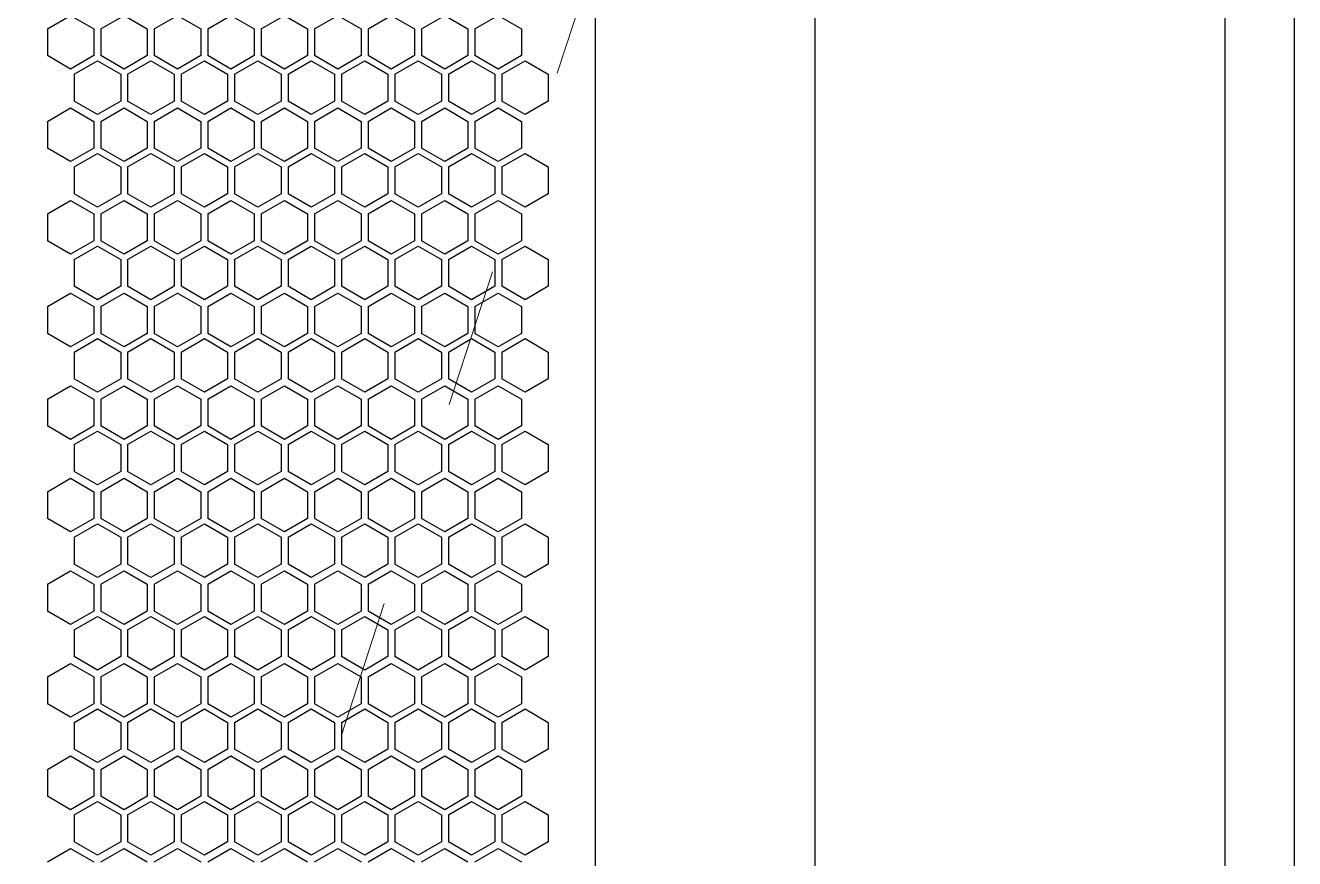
# Model space of a CAD drawing. Extents: x 61367 to 140945, y -1257 to 25588.
# Drawn here: x 73847.2 to 74065.7, y 20061.9 to 20205.3 of the extents above; entities that cross this region are included whole.
import ezdxf

# ---------------------------------------------------------------- set-up
doc = ezdxf.new("R2010")
doc.units = 0
doc.header["$MEASUREMENT"] = 0
doc.linetypes.add('ACAD_ISO03W100', pattern=[30, 12, -18])
doc.layers.get('0').update_dxf_attribs({"linetype": 'CONTINUOUS'})
for name, color, linetype in [('4212-68099_1_0', 7, 'CONTINUOUS'), ('4212-73754_1_0', 7, 'CONTINUOUS'), ('4215-0412-2_0', 7, 'CONTINUOUS')]:
    doc.layers.add(name, color=color, linetype=linetype)
doc.layers.add('THICK', color=7, linetype='CONTINUOUS', lineweight=0)

# ---------------------------------------------------------------- blocks, each defined once
blk = doc.blocks.new('ETRYRTERRTERWDDASW')
at = {"layer": 'THICK', "color": 1, "linetype": 'ACAD_ISO03W100', "ltscale": 2}
blk.add_line((214233.57, 51356.57), (213440.09, 48924.57), dxfattribs=at)
blk = doc.blocks.new('ERGRTHTHRT')
at = {"layer": '4212-68099_1_0', "color": 7, "linetype": 'Continuous'}
blk.add_line((-37120.56, -67513.16), (-37120.56, -69588.16), dxfattribs=at)
at = {"layer": '4212-73754_1_0', "color": 7, "linetype": 'Continuous'}
blk.add_line((-37108.56, -68535.66), (-37108.56, -67514.86), dxfattribs=at)
at = {"layer": '4215-0412-2_0', "color": 7, "linetype": 'Continuous'}
for p, q in [((-37228.95, -67590.88), (-37228.95, -68019.48)), ((-37191.15, -67593.88), (-37191.15, -68016.48)), ((-37323.24, -67738.53), (-37319.24, -67736.22)), ((-37319.24, -67736.22), (-37315.24, -67738.53)), ((-37314.04, -67738.53), (-37310.04, -67736.22)), ((-37310.04, -67736.22), (-37306.04, -67738.53)), ((-37304.84, -67738.53), (-37300.84, -67736.22)), ((-37300.84, -67736.22), (-37296.84, -67738.53)), ((-37295.64, -67738.53), (-37291.64, -67736.22)), ((-37291.64, -67736.22), (-37287.64, -67738.53)), ((-37286.44, -67738.53), (-37282.44, -67736.22)), ((-37282.44, -67736.22), (-37278.44, -67738.53)), ((-37277.24, -67738.53), (-37273.24, -67736.22)), ((-37273.24, -67736.22), (-37269.24, -67738.53)), ((-37268.04, -67738.53), (-37264.04, -67736.22)), ((-37264.04, -67736.22), (-37260.04, -67738.53)), ((-37258.84, -67738.53), (-37254.84, -67736.22)), ((-37254.84, -67736.22), (-37250.84, -67738.53)), ((-37249.64, -67738.53), (-37245.64, -67736.22)), ((-37245.64, -67736.22), (-37241.64, -67738.53)), ((-37323.24, -67738.53), (-37323.24, -67743.15)), ((-37315.24, -67738.53), (-37315.24, -67743.15)), ((-37314.04, -67738.53), (-37314.04, -67743.15)), ((-37306.04, -67738.53), (-37306.04, -67743.15)), ((-37304.84, -67738.53), (-37304.84, -67743.15)), ((-37296.84, -67738.53), (-37296.84, -67743.15)), ((-37295.64, -67738.53), (-37295.64, -67743.15)), ((-37287.64, -67738.53), (-37287.64, -67743.15)), ((-37286.44, -67738.53), (-37286.44, -67743.15)), ((-37278.44, -67738.53), (-37278.44, -67743.15)), ((-37277.24, -67738.53), (-37277.24, -67743.15)), ((-37269.24, -67738.53), (-37269.24, -67743.15)), ((-37268.04, -67738.53), (-37268.04, -67743.15)), ((-37260.04, -67738.53), (-37260.04, -67743.15)), ((-37258.84, -67738.53), (-37258.84, -67743.15)), ((-37250.84, -67738.53), (-37250.84, -67743.15)), ((-37249.64, -67738.53), (-37249.64, -67743.15)), ((-37241.64, -67738.53), (-37241.64, -67743.15)), ((-37319.24, -67745.46), (-37323.24, -67743.15)), ((-37315.24, -67743.15), (-37319.24, -67745.46)), ((-37310.04, -67745.46), (-37314.04, -67743.15)), ((-37306.04, -67743.15), (-37310.04, -67745.46)), ((-37300.84, -67745.46), (-37304.84, -67743.15)), ((-37296.84, -67743.15), (-37300.84, -67745.46)), ((-37291.64, -67745.46), (-37295.64, -67743.15)), ((-37287.64, -67743.15), (-37291.64, -67745.46)), ((-37282.44, -67745.46), (-37286.44, -67743.15)), ((-37278.44, -67743.15), (-37282.44, -67745.46)), ((-37273.24, -67745.46), (-37277.24, -67743.15)), ((-37269.24, -67743.15), (-37273.24, -67745.46)), ((-37264.04, -67745.46), (-37268.04, -67743.15)), ((-37260.04, -67743.15), (-37264.04, -67745.46)), ((-37254.84, -67745.46), (-37258.84, -67743.15)), ((-37250.84, -67743.15), (-37254.84, -67745.46)), ((-37245.64, -67745.46), (-37249.64, -67743.15)), ((-37241.64, -67743.15), (-37245.64, -67745.46)), ((-37318.62, -67746.36), (-37314.62, -67744.05)), ((-37314.62, -67744.05), (-37310.62, -67746.36)), ((-37309.42, -67746.36), (-37305.42, -67744.05)), ((-37305.42, -67744.05), (-37301.42, -67746.36)), ((-37300.22, -67746.36), (-37296.22, -67744.05)), ((-37296.22, -67744.05), (-37292.22, -67746.36)), ((-37291.02, -67746.36), (-37287.02, -67744.05)), ((-37287.02, -67744.05), (-37283.02, -67746.36)), ((-37281.82, -67746.36), (-37277.82, -67744.05)), ((-37277.82, -67744.05), (-37273.82, -67746.36)), ((-37272.62, -67746.36), (-37268.62, -67744.05)), ((-37268.62, -67744.05), (-37264.62, -67746.36)), ((-37263.42, -67746.36), (-37259.42, -67744.05)), ((-37259.42, -67744.05), (-37255.42, -67746.36)), ((-37254.22, -67746.36), (-37250.22, -67744.05)), ((-37250.22, -67744.05), (-37246.22, -67746.36)), ((-37245.02, -67746.36), (-37241.02, -67744.05)), ((-37241.02, -67744.05), (-37237.02, -67746.36)), ((-37318.62, -67746.36), (-37318.62, -67750.98)), ((-37310.62, -67746.36), (-37310.62, -67750.98)), ((-37309.42, -67746.36), (-37309.42, -67750.98)), ((-37301.42, -67746.36), (-37301.42, -67750.98)), ((-37300.22, -67746.36), (-37300.22, -67750.98)), ((-37292.22, -67746.36), (-37292.22, -67750.98)), ((-37291.02, -67746.36), (-37291.02, -67750.98)), ((-37283.02, -67746.36), (-37283.02, -67750.98)), ((-37281.82, -67746.36), (-37281.82, -67750.98)), ((-37273.82, -67746.36), (-37273.82, -67750.98)), ((-37272.62, -67746.36), (-37272.62, -67750.98)), ((-37264.62, -67746.36), (-37264.62, -67750.98)), ((-37263.42, -67746.36), (-37263.42, -67750.98)), ((-37255.42, -67746.36), (-37255.42, -67750.98)), ((-37254.22, -67746.36), (-37254.22, -67750.98)), ((-37246.22, -67746.36), (-37246.22, -67750.98)), ((-37245.02, -67746.36), (-37245.02, -67750.98)), ((-37237.02, -67746.36), (-37237.02, -67750.98)), ((-37323.24, -67754.46), (-37319.24, -67752.15)), ((-37319.24, -67752.15), (-37315.24, -67754.46)), ((-37314.62, -67753.29), (-37318.62, -67750.98)), ((-37310.62, -67750.98), (-37314.62, -67753.29)), ((-37314.04, -67754.46), (-37310.04, -67752.15)), ((-37310.04, -67752.15), (-37306.04, -67754.46)), ((-37305.42, -67753.29), (-37309.42, -67750.98)), ((-37301.42, -67750.98), (-37305.42, -67753.29)), ((-37304.84, -67754.46), (-37300.84, -67752.15)), ((-37300.84, -67752.15), (-37296.84, -67754.46)), ((-37296.22, -67753.29), (-37300.22, -67750.98)), ((-37292.22, -67750.98), (-37296.22, -67753.29)), ((-37295.64, -67754.46), (-37291.64, -67752.15)), ((-37291.64, -67752.15), (-37287.64, -67754.46)), ((-37287.02, -67753.29), (-37291.02, -67750.98)), ((-37283.02, -67750.98), (-37287.02, -67753.29)), ((-37286.44, -67754.46), (-37282.44, -67752.15)), ((-37282.44, -67752.15), (-37278.44, -67754.46)), ((-37277.82, -67753.29), (-37281.82, -67750.98)), ((-37273.82, -67750.98), (-37277.82, -67753.29)), ((-37277.24, -67754.46), (-37273.24, -67752.15)), ((-37273.24, -67752.15), (-37269.24, -67754.46)), ((-37268.62, -67753.29), (-37272.62, -67750.98)), ((-37264.62, -67750.98), (-37268.62, -67753.29)), ((-37268.04, -67754.46), (-37264.04, -67752.15)), ((-37264.04, -67752.15), (-37260.04, -67754.46)), ((-37259.42, -67753.29), (-37263.42, -67750.98)), ((-37255.42, -67750.98), (-37259.42, -67753.29)), ((-37258.84, -67754.46), (-37254.84, -67752.15)), ((-37254.84, -67752.15), (-37250.84, -67754.46)), ((-37250.22, -67753.29), (-37254.22, -67750.98)), ((-37246.22, -67750.98), (-37250.22, -67753.29)), ((-37249.64, -67754.46), (-37245.64, -67752.15)), ((-37245.64, -67752.15), (-37241.64, -67754.46)), ((-37241.02, -67753.29), (-37245.02, -67750.98)), ((-37237.02, -67750.98), (-37241.02, -67753.29)), ((-37323.24, -67754.46), (-37323.24, -67759.08)), ((-37315.24, -67754.46), (-37315.24, -67759.08)), ((-37314.04, -67754.46), (-37314.04, -67759.08)), ((-37306.04, -67754.46), (-37306.04, -67759.08)), ((-37304.84, -67754.46), (-37304.84, -67759.08)), ((-37296.84, -67754.46), (-37296.84, -67759.08)), ((-37295.64, -67754.46), (-37295.64, -67759.08)), ((-37287.64, -67754.46), (-37287.64, -67759.08)), ((-37286.44, -67754.46), (-37286.44, -67759.08)), ((-37278.44, -67754.46), (-37278.44, -67759.08)), ((-37277.24, -67754.46), (-37277.24, -67759.08)), ((-37269.24, -67754.46), (-37269.24, -67759.08)), ((-37268.04, -67754.46), (-37268.04, -67759.08)), ((-37260.04, -67754.46), (-37260.04, -67759.08)), ((-37258.84, -67754.46), (-37258.84, -67759.08)), ((-37250.84, -67754.46), (-37250.84, -67759.08)), ((-37249.64, -67754.46), (-37249.64, -67759.08)), ((-37241.64, -67754.46), (-37241.64, -67759.08)), ((-37319.24, -67761.39), (-37323.24, -67759.08)), ((-37315.24, -67759.08), (-37319.24, -67761.39)), ((-37310.04, -67761.39), (-37314.04, -67759.08)), ((-37306.04, -67759.08), (-37310.04, -67761.39)), ((-37300.84, -67761.39), (-37304.84, -67759.08)), ((-37296.84, -67759.08), (-37300.84, -67761.39)), ((-37291.64, -67761.39), (-37295.64, -67759.08)), ((-37287.64, -67759.08), (-37291.64, -67761.39)), ((-37282.44, -67761.39), (-37286.44, -67759.08)), ((-37278.44, -67759.08), (-37282.44, -67761.39)), ((-37273.24, -67761.39), (-37277.24, -67759.08)), ((-37269.24, -67759.08), (-37273.24, -67761.39)), ((-37264.04, -67761.39), (-37268.04, -67759.08)), ((-37260.04, -67759.08), (-37264.04, -67761.39)), ((-37254.84, -67761.39), (-37258.84, -67759.08)), ((-37250.84, -67759.08), (-37254.84, -67761.39)), ((-37245.64, -67761.39), (-37249.64, -67759.08)), ((-37241.64, -67759.08), (-37245.64, -67761.39)), ((-37318.62, -67762.29), (-37314.62, -67759.98)), ((-37314.62, -67759.98), (-37310.62, -67762.29)), ((-37309.42, -67762.29), (-37305.42, -67759.98)), ((-37305.42, -67759.98), (-37301.42, -67762.29)), ((-37300.22, -67762.29), (-37296.22, -67759.98)), ((-37296.22, -67759.98), (-37292.22, -67762.29)), ((-37291.02, -67762.29), (-37287.02, -67759.98)), ((-37287.02, -67759.98), (-37283.02, -67762.29)), ((-37281.82, -67762.29), (-37277.82, -67759.98)), ((-37277.82, -67759.98), (-37273.82, -67762.29)), ((-37272.62, -67762.29), (-37268.62, -67759.98)), ((-37268.62, -67759.98), (-37264.62, -67762.29)), ((-37263.42, -67762.29), (-37259.42, -67759.98)), ((-37259.42, -67759.98), (-37255.42, -67762.29)), ((-37254.22, -67762.29), (-37250.22, -67759.98)), ((-37250.22, -67759.98), (-37246.22, -67762.29)), ((-37245.02, -67762.29), (-37241.02, -67759.98)), ((-37241.02, -67759.98), (-37237.02, -67762.29)), ((-37318.62, -67762.29), (-37318.62, -67766.91)), ((-37310.62, -67762.29), (-37310.62, -67766.91)), ((-37309.42, -67762.29), (-37309.42, -67766.91)), ((-37301.42, -67762.29), (-37301.42, -67766.91)), ((-37300.22, -67762.29), (-37300.22, -67766.91)), ((-37292.22, -67762.29), (-37292.22, -67766.91)), ((-37291.02, -67762.29), (-37291.02, -67766.91)), ((-37283.02, -67762.29), (-37283.02, -67766.91)), ((-37281.82, -67762.29), (-37281.82, -67766.91)), ((-37273.82, -67762.29), (-37273.82, -67766.91)), ((-37272.62, -67762.29), (-37272.62, -67766.91)), ((-37264.62, -67762.29), (-37264.62, -67766.91)), ((-37263.42, -67762.29), (-37263.42, -67766.91)), ((-37255.42, -67762.29), (-37255.42, -67766.91)), ((-37254.22, -67762.29), (-37254.22, -67766.91)), ((-37246.22, -67762.29), (-37246.22, -67766.91)), ((-37245.02, -67762.29), (-37245.02, -67766.91)), ((-37237.02, -67762.29), (-37237.02, -67766.91)), ((-37314.62, -67769.22), (-37318.62, -67766.91)), ((-37310.62, -67766.91), (-37314.62, -67769.22)), ((-37305.42, -67769.22), (-37309.42, -67766.91)), ((-37301.42, -67766.91), (-37305.42, -67769.22)), ((-37296.22, -67769.22), (-37300.22, -67766.91)), ((-37292.22, -67766.91), (-37296.22, -67769.22)), ((-37287.02, -67769.22), (-37291.02, -67766.91)), ((-37283.02, -67766.91), (-37287.02, -67769.22)), ((-37277.82, -67769.22), (-37281.82, -67766.91)), ((-37273.82, -67766.91), (-37277.82, -67769.22)), ((-37268.62, -67769.22), (-37272.62, -67766.91)), ((-37264.62, -67766.91), (-37268.62, -67769.22)), ((-37259.42, -67769.22), (-37263.42, -67766.91)), ((-37255.42, -67766.91), (-37259.42, -67769.22)), ((-37250.22, -67769.22), (-37254.22, -67766.91)), ((-37246.22, -67766.91), (-37250.22, -67769.22)), ((-37241.02, -67769.22), (-37245.02, -67766.91)), ((-37237.02, -67766.91), (-37241.02, -67769.22)), ((-37323.24, -67770.39), (-37319.24, -67768.08)), ((-37319.24, -67768.08), (-37315.24, -67770.39)), ((-37314.04, -67770.39), (-37310.04, -67768.08)), ((-37310.04, -67768.08), (-37306.04, -67770.39)), ((-37304.84, -67770.39), (-37300.84, -67768.08)), ((-37300.84, -67768.08), (-37296.84, -67770.39)), ((-37295.64, -67770.39), (-37291.64, -67768.08)), ((-37291.64, -67768.08), (-37287.64, -67770.39)), ((-37286.44, -67770.39), (-37282.44, -67768.08)), ((-37282.44, -67768.08), (-37278.44, -67770.39)), ((-37277.24, -67770.39), (-37273.24, -67768.08)), ((-37273.24, -67768.08), (-37269.24, -67770.39)), ((-37268.04, -67770.39), (-37264.04, -67768.08)), ((-37264.04, -67768.08), (-37260.04, -67770.39)), ((-37258.84, -67770.39), (-37254.84, -67768.08)), ((-37254.84, -67768.08), (-37250.84, -67770.39)), ((-37249.64, -67770.39), (-37245.64, -67768.08)), ((-37245.64, -67768.08), (-37241.64, -67770.39)), ((-37323.24, -67770.39), (-37323.24, -67775.01)), ((-37315.24, -67770.39), (-37315.24, -67775.01)), ((-37314.04, -67770.39), (-37314.04, -67775.01)), ((-37306.04, -67770.39), (-37306.04, -67775.01)), ((-37304.84, -67770.39), (-37304.84, -67775.01)), ((-37296.84, -67770.39), (-37296.84, -67775.01)), ((-37295.64, -67770.39), (-37295.64, -67775.01)), ((-37287.64, -67770.39), (-37287.64, -67775.01)), ((-37286.44, -67770.39), (-37286.44, -67775.01)), ((-37278.44, -67770.39), (-37278.44, -67775.01)), ((-37277.24, -67770.39), (-37277.24, -67775.01)), ((-37269.24, -67770.39), (-37269.24, -67775.01)), ((-37268.04, -67770.39), (-37268.04, -67775.01)), ((-37260.04, -67770.39), (-37260.04, -67775.01)), ((-37258.84, -67770.39), (-37258.84, -67775.01)), ((-37250.84, -67770.39), (-37250.84, -67775.01)), ((-37249.64, -67770.39), (-37249.64, -67775.01)), ((-37241.64, -67770.39), (-37241.64, -67775.01)), ((-37319.24, -67777.32), (-37323.24, -67775.01)), ((-37315.24, -67775.01), (-37319.24, -67777.32)), ((-37318.62, -67778.22), (-37314.62, -67775.91)), ((-37314.62, -67775.91), (-37310.62, -67778.22)), ((-37310.04, -67777.32), (-37314.04, -67775.01)), ((-37306.04, -67775.01), (-37310.04, -67777.32)), ((-37309.42, -67778.22), (-37305.42, -67775.91)), ((-37305.42, -67775.91), (-37301.42, -67778.22)), ((-37300.84, -67777.32), (-37304.84, -67775.01)), ((-37296.84, -67775.01), (-37300.84, -67777.32)), ((-37300.22, -67778.22), (-37296.22, -67775.91)), ((-37296.22, -67775.91), (-37292.22, -67778.22)), ((-37291.64, -67777.32), (-37295.64, -67775.01)), ((-37287.64, -67775.01), (-37291.64, -67777.32)), ((-37291.02, -67778.22), (-37287.02, -67775.91)), ((-37287.02, -67775.91), (-37283.02, -67778.22)), ((-37282.44, -67777.32), (-37286.44, -67775.01)), ((-37278.44, -67775.01), (-37282.44, -67777.32)), ((-37281.82, -67778.22), (-37277.82, -67775.91)), ((-37277.82, -67775.91), (-37273.82, -67778.22)), ((-37273.24, -67777.32), (-37277.24, -67775.01)), ((-37269.24, -67775.01), (-37273.24, -67777.32)), ((-37272.62, -67778.22), (-37268.62, -67775.91)), ((-37268.62, -67775.91), (-37264.62, -67778.22)), ((-37264.04, -67777.32), (-37268.04, -67775.01)), ((-37260.04, -67775.01), (-37264.04, -67777.32)), ((-37263.42, -67778.22), (-37259.42, -67775.91)), ((-37259.42, -67775.91), (-37255.42, -67778.22)), ((-37254.84, -67777.32), (-37258.84, -67775.01)), ((-37250.84, -67775.01), (-37254.84, -67777.32)), ((-37254.22, -67778.22), (-37250.22, -67775.91)), ((-37250.22, -67775.91), (-37246.22, -67778.22)), ((-37245.64, -67777.32), (-37249.64, -67775.01)), ((-37241.64, -67775.01), (-37245.64, -67777.32)), ((-37245.02, -67778.22), (-37241.02, -67775.91)), ((-37241.02, -67775.91), (-37237.02, -67778.22)), ((-37318.62, -67778.22), (-37318.62, -67782.84)), ((-37310.62, -67778.22), (-37310.62, -67782.84)), ((-37309.42, -67778.22), (-37309.42, -67782.84)), ((-37301.42, -67778.22), (-37301.42, -67782.84)), ((-37300.22, -67778.22), (-37300.22, -67782.84)), ((-37292.22, -67778.22), (-37292.22, -67782.84)), ((-37291.02, -67778.22), (-37291.02, -67782.84)), ((-37283.02, -67778.22), (-37283.02, -67782.84)), ((-37281.82, -67778.22), (-37281.82, -67782.84)), ((-37273.82, -67778.22), (-37273.82, -67782.84)), ((-37272.62, -67778.22), (-37272.62, -67782.84)), ((-37264.62, -67778.22), (-37264.62, -67782.84)), ((-37263.42, -67778.22), (-37263.42, -67782.84)), ((-37255.42, -67778.22), (-37255.42, -67782.84)), ((-37254.22, -67778.22), (-37254.22, -67782.84)), ((-37246.22, -67778.22), (-37246.22, -67782.84)), ((-37245.02, -67778.22), (-37245.02, -67782.84)), ((-37237.02, -67778.22), (-37237.02, -67782.84)), ((-37314.62, -67785.15), (-37318.62, -67782.84)), ((-37310.62, -67782.84), (-37314.62, -67785.15)), ((-37305.42, -67785.15), (-37309.42, -67782.84)), ((-37301.42, -67782.84), (-37305.42, -67785.15)), ((-37296.22, -67785.15), (-37300.22, -67782.84)), ((-37292.22, -67782.84), (-37296.22, -67785.15)), ((-37287.02, -67785.15), (-37291.02, -67782.84)), ((-37283.02, -67782.84), (-37287.02, -67785.15)), ((-37277.82, -67785.15), (-37281.82, -67782.84)), ((-37273.82, -67782.84), (-37277.82, -67785.15)), ((-37268.62, -67785.15), (-37272.62, -67782.84)), ((-37264.62, -67782.84), (-37268.62, -67785.15)), ((-37259.42, -67785.15), (-37263.42, -67782.84)), ((-37255.42, -67782.84), (-37259.42, -67785.15)), ((-37250.22, -67785.15), (-37254.22, -67782.84)), ((-37246.22, -67782.84), (-37250.22, -67785.15)), ((-37241.02, -67785.15), (-37245.02, -67782.84)), ((-37237.02, -67782.84), (-37241.02, -67785.15)), ((-37323.24, -67786.32), (-37319.24, -67784.01)), ((-37319.24, -67784.01), (-37315.24, -67786.32)), ((-37314.04, -67786.32), (-37310.04, -67784.01)), ((-37310.04, -67784.01), (-37306.04, -67786.32)), ((-37304.84, -67786.32), (-37300.84, -67784.01)), ((-37300.84, -67784.01), (-37296.84, -67786.32)), ((-37295.64, -67786.32), (-37291.64, -67784.01)), ((-37291.64, -67784.01), (-37287.64, -67786.32)), ((-37286.44, -67786.32), (-37282.44, -67784.01)), ((-37282.44, -67784.01), (-37278.44, -67786.32)), ((-37277.24, -67786.32), (-37273.24, -67784.01)), ((-37273.24, -67784.01), (-37269.24, -67786.32)), ((-37268.04, -67786.32), (-37264.04, -67784.01)), ((-37264.04, -67784.01), (-37260.04, -67786.32)), ((-37258.84, -67786.32), (-37254.84, -67784.01)), ((-37254.84, -67784.01), (-37250.84, -67786.32)), ((-37249.64, -67786.32), (-37245.64, -67784.01)), ((-37245.64, -67784.01), (-37241.64, -67786.32)), ((-37323.24, -67786.32), (-37323.24, -67790.94)), ((-37315.24, -67786.32), (-37315.24, -67790.94)), ((-37314.04, -67786.32), (-37314.04, -67790.94)), ((-37306.04, -67786.32), (-37306.04, -67790.94)), ((-37304.84, -67786.32), (-37304.84, -67790.94)), ((-37296.84, -67786.32), (-37296.84, -67790.94)), ((-37295.64, -67786.32), (-37295.64, -67790.94)), ((-37287.64, -67786.32), (-37287.64, -67790.94)), ((-37286.44, -67786.32), (-37286.44, -67790.94)), ((-37278.44, -67786.32), (-37278.44, -67790.94)), ((-37277.24, -67786.32), (-37277.24, -67790.94)), ((-37269.24, -67786.32), (-37269.24, -67790.94)), ((-37268.04, -67786.32), (-37268.04, -67790.94)), ((-37260.04, -67786.32), (-37260.04, -67790.94)), ((-37258.84, -67786.32), (-37258.84, -67790.94)), ((-37250.84, -67786.32), (-37250.84, -67790.94)), ((-37249.64, -67786.32), (-37249.64, -67790.94)), ((-37241.64, -67786.32), (-37241.64, -67790.94)), ((-37319.24, -67793.25), (-37323.24, -67790.94)), ((-37315.24, -67790.94), (-37319.24, -67793.25)), ((-37318.62, -67794.15), (-37314.62, -67791.84)), ((-37314.62, -67791.84), (-37310.62, -67794.15)), ((-37310.04, -67793.25), (-37314.04, -67790.94)), ((-37306.04, -67790.94), (-37310.04, -67793.25)), ((-37309.42, -67794.15), (-37305.42, -67791.84)), ((-37305.42, -67791.84), (-37301.42, -67794.15)), ((-37300.84, -67793.25), (-37304.84, -67790.94)), ((-37296.84, -67790.94), (-37300.84, -67793.25)), ((-37300.22, -67794.15), (-37296.22, -67791.84)), ((-37296.22, -67791.84), (-37292.22, -67794.15)), ((-37291.64, -67793.25), (-37295.64, -67790.94)), ((-37287.64, -67790.94), (-37291.64, -67793.25)), ((-37291.02, -67794.15), (-37287.02, -67791.84)), ((-37287.02, -67791.84), (-37283.02, -67794.15)), ((-37282.44, -67793.25), (-37286.44, -67790.94)), ((-37278.44, -67790.94), (-37282.44, -67793.25)), ((-37281.82, -67794.15), (-37277.82, -67791.84)), ((-37277.82, -67791.84), (-37273.82, -67794.15)), ((-37273.24, -67793.25), (-37277.24, -67790.94)), ((-37269.24, -67790.94), (-37273.24, -67793.25)), ((-37272.62, -67794.15), (-37268.62, -67791.84)), ((-37268.62, -67791.84), (-37264.62, -67794.15)), ((-37264.04, -67793.25), (-37268.04, -67790.94)), ((-37260.04, -67790.94), (-37264.04, -67793.25)), ((-37263.42, -67794.15), (-37259.42, -67791.84)), ((-37259.42, -67791.84), (-37255.42, -67794.15)), ((-37254.84, -67793.25), (-37258.84, -67790.94)), ((-37250.84, -67790.94), (-37254.84, -67793.25)), ((-37254.22, -67794.15), (-37250.22, -67791.84)), ((-37250.22, -67791.84), (-37246.22, -67794.15)), ((-37245.64, -67793.25), (-37249.64, -67790.94)), ((-37241.64, -67790.94), (-37245.64, -67793.25)), ((-37245.02, -67794.15), (-37241.02, -67791.84)), ((-37241.02, -67791.84), (-37237.02, -67794.15)), ((-37318.62, -67794.15), (-37318.62, -67798.77)), ((-37310.62, -67794.15), (-37310.62, -67798.77)), ((-37309.42, -67794.15), (-37309.42, -67798.77)), ((-37301.42, -67794.15), (-37301.42, -67798.77)), ((-37300.22, -67794.15), (-37300.22, -67798.77)), ((-37292.22, -67794.15), (-37292.22, -67798.77)), ((-37291.02, -67794.15), (-37291.02, -67798.77)), ((-37283.02, -67794.15), (-37283.02, -67798.77)), ((-37281.82, -67794.15), (-37281.82, -67798.77)), ((-37273.82, -67794.15), (-37273.82, -67798.77)), ((-37272.62, -67794.15), (-37272.62, -67798.77)), ((-37264.62, -67794.15), (-37264.62, -67798.77)), ((-37263.42, -67794.15), (-37263.42, -67798.77)), ((-37255.42, -67794.15), (-37255.42, -67798.77)), ((-37254.22, -67794.15), (-37254.22, -67798.77)), ((-37246.22, -67794.15), (-37246.22, -67798.77)), ((-37245.02, -67794.15), (-37245.02, -67798.77)), ((-37237.02, -67794.15), (-37237.02, -67798.77)), ((-37323.24, -67802.25), (-37319.24, -67799.94)), ((-37319.24, -67799.94), (-37315.24, -67802.25)), ((-37314.62, -67801.08), (-37318.62, -67798.77)), ((-37310.62, -67798.77), (-37314.62, -67801.08)), ((-37314.04, -67802.25), (-37310.04, -67799.94)), ((-37310.04, -67799.94), (-37306.04, -67802.25)), ((-37305.42, -67801.08), (-37309.42, -67798.77)), ((-37301.42, -67798.77), (-37305.42, -67801.08)), ((-37304.84, -67802.25), (-37300.84, -67799.94)), ((-37300.84, -67799.94), (-37296.84, -67802.25)), ((-37296.22, -67801.08), (-37300.22, -67798.77)), ((-37292.22, -67798.77), (-37296.22, -67801.08)), ((-37295.64, -67802.25), (-37291.64, -67799.94)), ((-37291.64, -67799.94), (-37287.64, -67802.25)), ((-37287.02, -67801.08), (-37291.02, -67798.77)), ((-37283.02, -67798.77), (-37287.02, -67801.08)), ((-37286.44, -67802.25), (-37282.44, -67799.94)), ((-37282.44, -67799.94), (-37278.44, -67802.25)), ((-37277.82, -67801.08), (-37281.82, -67798.77)), ((-37273.82, -67798.77), (-37277.82, -67801.08)), ((-37277.24, -67802.25), (-37273.24, -67799.94)), ((-37273.24, -67799.94), (-37269.24, -67802.25)), ((-37268.62, -67801.08), (-37272.62, -67798.77)), ((-37264.62, -67798.77), (-37268.62, -67801.08)), ((-37268.04, -67802.25), (-37264.04, -67799.94)), ((-37264.04, -67799.94), (-37260.04, -67802.25)), ((-37259.42, -67801.08), (-37263.42, -67798.77)), ((-37255.42, -67798.77), (-37259.42, -67801.08)), ((-37258.84, -67802.25), (-37254.84, -67799.94)), ((-37254.84, -67799.94), (-37250.84, -67802.25)), ((-37250.22, -67801.08), (-37254.22, -67798.77)), ((-37246.22, -67798.77), (-37250.22, -67801.08)), ((-37249.64, -67802.25), (-37245.64, -67799.94)), ((-37245.64, -67799.94), (-37241.64, -67802.25)), ((-37241.02, -67801.08), (-37245.02, -67798.77)), ((-37237.02, -67798.77), (-37241.02, -67801.08)), ((-37323.24, -67802.25), (-37323.24, -67806.87)), ((-37315.24, -67802.25), (-37315.24, -67806.87)), ((-37314.04, -67802.25), (-37314.04, -67806.87)), ((-37306.04, -67802.25), (-37306.04, -67806.87)), ((-37304.84, -67802.25), (-37304.84, -67806.87)), ((-37296.84, -67802.25), (-37296.84, -67806.87)), ((-37295.64, -67802.25), (-37295.64, -67806.87)), ((-37287.64, -67802.25), (-37287.64, -67806.87)), ((-37286.44, -67802.25), (-37286.44, -67806.87)), ((-37278.44, -67802.25), (-37278.44, -67806.87)), ((-37277.24, -67802.25), (-37277.24, -67806.87)), ((-37269.24, -67802.25), (-37269.24, -67806.87)), ((-37268.04, -67802.25), (-37268.04, -67806.87)), ((-37260.04, -67802.25), (-37260.04, -67806.87)), ((-37258.84, -67802.25), (-37258.84, -67806.87)), ((-37250.84, -67802.25), (-37250.84, -67806.87)), ((-37249.64, -67802.25), (-37249.64, -67806.87)), ((-37241.64, -67802.25), (-37241.64, -67806.87)), ((-37319.24, -67809.18), (-37323.24, -67806.87)), ((-37315.24, -67806.87), (-37319.24, -67809.18)), ((-37310.04, -67809.18), (-37314.04, -67806.87)), ((-37306.04, -67806.87), (-37310.04, -67809.18)), ((-37300.84, -67809.18), (-37304.84, -67806.87)), ((-37296.84, -67806.87), (-37300.84, -67809.18)), ((-37291.64, -67809.18), (-37295.64, -67806.87)), ((-37287.64, -67806.87), (-37291.64, -67809.18)), ((-37282.44, -67809.18), (-37286.44, -67806.87)), ((-37278.44, -67806.87), (-37282.44, -67809.18)), ((-37273.24, -67809.18), (-37277.24, -67806.87)), ((-37269.24, -67806.87), (-37273.24, -67809.18)), ((-37264.04, -67809.18), (-37268.04, -67806.87)), ((-37260.04, -67806.87), (-37264.04, -67809.18)), ((-37254.84, -67809.18), (-37258.84, -67806.87)), ((-37250.84, -67806.87), (-37254.84, -67809.18)), ((-37245.64, -67809.18), (-37249.64, -67806.87)), ((-37241.64, -67806.87), (-37245.64, -67809.18)), ((-37318.62, -67810.08), (-37314.62, -67807.77)), ((-37314.62, -67807.77), (-37310.62, -67810.08)), ((-37309.42, -67810.08), (-37305.42, -67807.77)), ((-37305.42, -67807.77), (-37301.42, -67810.08)), ((-37300.22, -67810.08), (-37296.22, -67807.77)), ((-37296.22, -67807.77), (-37292.22, -67810.08)), ((-37291.02, -67810.08), (-37287.02, -67807.77)), ((-37287.02, -67807.77), (-37283.02, -67810.08)), ((-37281.82, -67810.08), (-37277.82, -67807.77)), ((-37277.82, -67807.77), (-37273.82, -67810.08)), ((-37272.62, -67810.08), (-37268.62, -67807.77)), ((-37268.62, -67807.77), (-37264.62, -67810.08)), ((-37263.42, -67810.08), (-37259.42, -67807.77)), ((-37259.42, -67807.77), (-37255.42, -67810.08)), ((-37254.22, -67810.08), (-37250.22, -67807.77)), ((-37250.22, -67807.77), (-37246.22, -67810.08)), ((-37245.02, -67810.08), (-37241.02, -67807.77)), ((-37241.02, -67807.77), (-37237.02, -67810.08)), ((-37318.62, -67810.08), (-37318.62, -67814.7)), ((-37310.62, -67810.08), (-37310.62, -67814.7)), ((-37309.42, -67810.08), (-37309.42, -67814.7)), ((-37301.42, -67810.08), (-37301.42, -67814.7)), ((-37300.22, -67810.08), (-37300.22, -67814.7)), ((-37292.22, -67810.08), (-37292.22, -67814.7)), ((-37291.02, -67810.08), (-37291.02, -67814.7)), ((-37283.02, -67810.08), (-37283.02, -67814.7)), ((-37281.82, -67810.08), (-37281.82, -67814.7)), ((-37273.82, -67810.08), (-37273.82, -67814.7)), ((-37272.62, -67810.08), (-37272.62, -67814.7)), ((-37264.62, -67810.08), (-37264.62, -67814.7)), ((-37263.42, -67810.08), (-37263.42, -67814.7)), ((-37255.42, -67810.08), (-37255.42, -67814.7)), ((-37254.22, -67810.08), (-37254.22, -67814.7)), ((-37246.22, -67810.08), (-37246.22, -67814.7)), ((-37245.02, -67810.08), (-37245.02, -67814.7)), ((-37237.02, -67810.08), (-37237.02, -67814.7)), ((-37323.24, -67818.18), (-37319.24, -67815.87)), ((-37319.24, -67815.87), (-37315.24, -67818.18)), ((-37314.62, -67817.01), (-37318.62, -67814.7)), ((-37310.62, -67814.7), (-37314.62, -67817.01)), ((-37314.04, -67818.18), (-37310.04, -67815.87)), ((-37310.04, -67815.87), (-37306.04, -67818.18)), ((-37305.42, -67817.01), (-37309.42, -67814.7)), ((-37301.42, -67814.7), (-37305.42, -67817.01)), ((-37304.84, -67818.18), (-37300.84, -67815.87)), ((-37300.84, -67815.87), (-37296.84, -67818.18)), ((-37296.22, -67817.01), (-37300.22, -67814.7)), ((-37292.22, -67814.7), (-37296.22, -67817.01)), ((-37295.64, -67818.18), (-37291.64, -67815.87)), ((-37291.64, -67815.87), (-37287.64, -67818.18)), ((-37287.02, -67817.01), (-37291.02, -67814.7)), ((-37283.02, -67814.7), (-37287.02, -67817.01)), ((-37286.44, -67818.18), (-37282.44, -67815.87)), ((-37282.44, -67815.87), (-37278.44, -67818.18)), ((-37277.82, -67817.01), (-37281.82, -67814.7)), ((-37273.82, -67814.7), (-37277.82, -67817.01)), ((-37277.24, -67818.18), (-37273.24, -67815.87)), ((-37273.24, -67815.87), (-37269.24, -67818.18)), ((-37268.62, -67817.01), (-37272.62, -67814.7)), ((-37264.62, -67814.7), (-37268.62, -67817.01)), ((-37268.04, -67818.18), (-37264.04, -67815.87)), ((-37264.04, -67815.87), (-37260.04, -67818.18)), ((-37259.42, -67817.01), (-37263.42, -67814.7)), ((-37255.42, -67814.7), (-37259.42, -67817.01)), ((-37258.84, -67818.18), (-37254.84, -67815.87)), ((-37254.84, -67815.87), (-37250.84, -67818.18)), ((-37250.22, -67817.01), (-37254.22, -67814.7)), ((-37246.22, -67814.7), (-37250.22, -67817.01)), ((-37249.64, -67818.18), (-37245.64, -67815.87)), ((-37245.64, -67815.87), (-37241.64, -67818.18)), ((-37241.02, -67817.01), (-37245.02, -67814.7)), ((-37237.02, -67814.7), (-37241.02, -67817.01)), ((-37323.24, -67818.18), (-37323.24, -67822.8)), ((-37315.24, -67818.18), (-37315.24, -67822.8)), ((-37314.04, -67818.18), (-37314.04, -67822.8)), ((-37306.04, -67818.18), (-37306.04, -67822.8)), ((-37304.84, -67818.18), (-37304.84, -67822.8)), ((-37296.84, -67818.18), (-37296.84, -67822.8)), ((-37295.64, -67818.18), (-37295.64, -67822.8)), ((-37287.64, -67818.18), (-37287.64, -67822.8)), ((-37286.44, -67818.18), (-37286.44, -67822.8)), ((-37278.44, -67818.18), (-37278.44, -67822.8)), ((-37277.24, -67818.18), (-37277.24, -67822.8)), ((-37269.24, -67818.18), (-37269.24, -67822.8)), ((-37268.04, -67818.18), (-37268.04, -67822.8)), ((-37260.04, -67818.18), (-37260.04, -67822.8)), ((-37258.84, -67818.18), (-37258.84, -67822.8)), ((-37250.84, -67818.18), (-37250.84, -67822.8)), ((-37249.64, -67818.18), (-37249.64, -67822.8)), ((-37241.64, -67818.18), (-37241.64, -67822.8)), ((-37319.24, -67825.11), (-37323.24, -67822.8)), ((-37315.24, -67822.8), (-37319.24, -67825.11)), ((-37318.62, -67826.01), (-37314.62, -67823.7)), ((-37314.62, -67823.7), (-37310.62, -67826.01)), ((-37310.04, -67825.11), (-37314.04, -67822.8)), ((-37306.04, -67822.8), (-37310.04, -67825.11)), ((-37309.42, -67826.01), (-37305.42, -67823.7)), ((-37305.42, -67823.7), (-37301.42, -67826.01)), ((-37300.84, -67825.11), (-37304.84, -67822.8)), ((-37296.84, -67822.8), (-37300.84, -67825.11)), ((-37300.22, -67826.01), (-37296.22, -67823.7)), ((-37296.22, -67823.7), (-37292.22, -67826.01)), ((-37291.64, -67825.11), (-37295.64, -67822.8)), ((-37287.64, -67822.8), (-37291.64, -67825.11)), ((-37291.02, -67826.01), (-37287.02, -67823.7)), ((-37287.02, -67823.7), (-37283.02, -67826.01)), ((-37282.44, -67825.11), (-37286.44, -67822.8)), ((-37278.44, -67822.8), (-37282.44, -67825.11)), ((-37281.82, -67826.01), (-37277.82, -67823.7)), ((-37277.82, -67823.7), (-37273.82, -67826.01)), ((-37273.24, -67825.11), (-37277.24, -67822.8)), ((-37269.24, -67822.8), (-37273.24, -67825.11)), ((-37272.62, -67826.01), (-37268.62, -67823.7)), ((-37268.62, -67823.7), (-37264.62, -67826.01)), ((-37264.04, -67825.11), (-37268.04, -67822.8)), ((-37260.04, -67822.8), (-37264.04, -67825.11)), ((-37263.42, -67826.01), (-37259.42, -67823.7)), ((-37259.42, -67823.7), (-37255.42, -67826.01)), ((-37254.84, -67825.11), (-37258.84, -67822.8)), ((-37250.84, -67822.8), (-37254.84, -67825.11)), ((-37254.22, -67826.01), (-37250.22, -67823.7)), ((-37250.22, -67823.7), (-37246.22, -67826.01)), ((-37245.64, -67825.11), (-37249.64, -67822.8)), ((-37241.64, -67822.8), (-37245.64, -67825.11)), ((-37245.02, -67826.01), (-37241.02, -67823.7)), ((-37241.02, -67823.7), (-37237.02, -67826.01)), ((-37318.62, -67826.01), (-37318.62, -67830.63)), ((-37310.62, -67826.01), (-37310.62, -67830.63)), ((-37309.42, -67826.01), (-37309.42, -67830.63)), ((-37301.42, -67826.01), (-37301.42, -67830.63)), ((-37300.22, -67826.01), (-37300.22, -67830.63)), ((-37292.22, -67826.01), (-37292.22, -67830.63)), ((-37291.02, -67826.01), (-37291.02, -67830.63)), ((-37283.02, -67826.01), (-37283.02, -67830.63)), ((-37281.82, -67826.01), (-37281.82, -67830.63)), ((-37273.82, -67826.01), (-37273.82, -67830.63)), ((-37272.62, -67826.01), (-37272.62, -67830.63)), ((-37264.62, -67826.01), (-37264.62, -67830.63)), ((-37263.42, -67826.01), (-37263.42, -67830.63)), ((-37255.42, -67826.01), (-37255.42, -67830.63)), ((-37254.22, -67826.01), (-37254.22, -67830.63)), ((-37246.22, -67826.01), (-37246.22, -67830.63)), ((-37245.02, -67826.01), (-37245.02, -67830.63)), ((-37237.02, -67826.01), (-37237.02, -67830.63)), ((-37314.62, -67832.94), (-37318.62, -67830.63)), ((-37310.62, -67830.63), (-37314.62, -67832.94)), ((-37305.42, -67832.94), (-37309.42, -67830.63)), ((-37301.42, -67830.63), (-37305.42, -67832.94)), ((-37296.22, -67832.94), (-37300.22, -67830.63)), ((-37292.22, -67830.63), (-37296.22, -67832.94)), ((-37287.02, -67832.94), (-37291.02, -67830.63)), ((-37283.02, -67830.63), (-37287.02, -67832.94)), ((-37277.82, -67832.94), (-37281.82, -67830.63)), ((-37273.82, -67830.63), (-37277.82, -67832.94)), ((-37268.62, -67832.94), (-37272.62, -67830.63)), ((-37264.62, -67830.63), (-37268.62, -67832.94)), ((-37259.42, -67832.94), (-37263.42, -67830.63)), ((-37255.42, -67830.63), (-37259.42, -67832.94)), ((-37250.22, -67832.94), (-37254.22, -67830.63)), ((-37246.22, -67830.63), (-37250.22, -67832.94)), ((-37241.02, -67832.94), (-37245.02, -67830.63)), ((-37237.02, -67830.63), (-37241.02, -67832.94)), ((-37323.24, -67834.11), (-37319.24, -67831.8)), ((-37319.24, -67831.8), (-37315.24, -67834.11)), ((-37314.04, -67834.11), (-37310.04, -67831.8)), ((-37310.04, -67831.8), (-37306.04, -67834.11)), ((-37304.84, -67834.11), (-37300.84, -67831.8)), ((-37300.84, -67831.8), (-37296.84, -67834.11)), ((-37295.64, -67834.11), (-37291.64, -67831.8)), ((-37291.64, -67831.8), (-37287.64, -67834.11)), ((-37286.44, -67834.11), (-37282.44, -67831.8)), ((-37282.44, -67831.8), (-37278.44, -67834.11)), ((-37277.24, -67834.11), (-37273.24, -67831.8)), ((-37273.24, -67831.8), (-37269.24, -67834.11)), ((-37268.04, -67834.11), (-37264.04, -67831.8)), ((-37264.04, -67831.8), (-37260.04, -67834.11)), ((-37258.84, -67834.11), (-37254.84, -67831.8)), ((-37254.84, -67831.8), (-37250.84, -67834.11)), ((-37249.64, -67834.11), (-37245.64, -67831.8)), ((-37245.64, -67831.8), (-37241.64, -67834.11)), ((-37323.24, -67834.11), (-37323.24, -67838.73)), ((-37315.24, -67834.11), (-37315.24, -67838.73)), ((-37314.04, -67834.11), (-37314.04, -67838.73)), ((-37306.04, -67834.11), (-37306.04, -67838.73)), ((-37304.84, -67834.11), (-37304.84, -67838.73)), ((-37296.84, -67834.11), (-37296.84, -67838.73)), ((-37295.64, -67834.11), (-37295.64, -67838.73)), ((-37287.64, -67834.11), (-37287.64, -67838.73)), ((-37286.44, -67834.11), (-37286.44, -67838.73)), ((-37278.44, -67834.11), (-37278.44, -67838.73)), ((-37277.24, -67834.11), (-37277.24, -67838.73)), ((-37269.24, -67834.11), (-37269.24, -67838.73)), ((-37268.04, -67834.11), (-37268.04, -67838.73)), ((-37260.04, -67834.11), (-37260.04, -67838.73)), ((-37258.84, -67834.11), (-37258.84, -67838.73)), ((-37250.84, -67834.11), (-37250.84, -67838.73)), ((-37249.64, -67834.11), (-37249.64, -67838.73)), ((-37241.64, -67834.11), (-37241.64, -67838.73)), ((-37319.24, -67841.04), (-37323.24, -67838.73)), ((-37315.24, -67838.73), (-37319.24, -67841.04)), ((-37318.62, -67841.94), (-37314.62, -67839.63)), ((-37314.62, -67839.63), (-37310.62, -67841.94)), ((-37310.04, -67841.04), (-37314.04, -67838.73)), ((-37306.04, -67838.73), (-37310.04, -67841.04)), ((-37309.42, -67841.94), (-37305.42, -67839.63)), ((-37305.42, -67839.63), (-37301.42, -67841.94)), ((-37300.84, -67841.04), (-37304.84, -67838.73)), ((-37296.84, -67838.73), (-37300.84, -67841.04)), ((-37300.22, -67841.94), (-37296.22, -67839.63)), ((-37296.22, -67839.63), (-37292.22, -67841.94)), ((-37291.64, -67841.04), (-37295.64, -67838.73)), ((-37287.64, -67838.73), (-37291.64, -67841.04)), ((-37291.02, -67841.94), (-37287.02, -67839.63)), ((-37287.02, -67839.63), (-37283.02, -67841.94)), ((-37282.44, -67841.04), (-37286.44, -67838.73)), ((-37278.44, -67838.73), (-37282.44, -67841.04)), ((-37281.82, -67841.94), (-37277.82, -67839.63)), ((-37277.82, -67839.63), (-37273.82, -67841.94)), ((-37273.24, -67841.04), (-37277.24, -67838.73)), ((-37269.24, -67838.73), (-37273.24, -67841.04)), ((-37272.62, -67841.94), (-37268.62, -67839.63)), ((-37268.62, -67839.63), (-37264.62, -67841.94)), ((-37264.04, -67841.04), (-37268.04, -67838.73)), ((-37260.04, -67838.73), (-37264.04, -67841.04)), ((-37263.42, -67841.94), (-37259.42, -67839.63)), ((-37259.42, -67839.63), (-37255.42, -67841.94)), ((-37254.84, -67841.04), (-37258.84, -67838.73)), ((-37250.84, -67838.73), (-37254.84, -67841.04)), ((-37254.22, -67841.94), (-37250.22, -67839.63)), ((-37250.22, -67839.63), (-37246.22, -67841.94)), ((-37245.64, -67841.04), (-37249.64, -67838.73)), ((-37241.64, -67838.73), (-37245.64, -67841.04)), ((-37245.02, -67841.94), (-37241.02, -67839.63)), ((-37241.02, -67839.63), (-37237.02, -67841.94)), ((-37318.62, -67841.94), (-37318.62, -67846.56)), ((-37310.62, -67841.94), (-37310.62, -67846.56)), ((-37309.42, -67841.94), (-37309.42, -67846.56)), ((-37301.42, -67841.94), (-37301.42, -67846.56)), ((-37300.22, -67841.94), (-37300.22, -67846.56)), ((-37292.22, -67841.94), (-37292.22, -67846.56)), ((-37291.02, -67841.94), (-37291.02, -67846.56)), ((-37283.02, -67841.94), (-37283.02, -67846.56)), ((-37281.82, -67841.94), (-37281.82, -67846.56)), ((-37273.82, -67841.94), (-37273.82, -67846.56)), ((-37272.62, -67841.94), (-37272.62, -67846.56)), ((-37264.62, -67841.94), (-37264.62, -67846.56)), ((-37263.42, -67841.94), (-37263.42, -67846.56)), ((-37255.42, -67841.94), (-37255.42, -67846.56)), ((-37254.22, -67841.94), (-37254.22, -67846.56)), ((-37246.22, -67841.94), (-37246.22, -67846.56)), ((-37245.02, -67841.94), (-37245.02, -67846.56)), ((-37237.02, -67841.94), (-37237.02, -67846.56)), ((-37314.62, -67848.87), (-37318.62, -67846.56)), ((-37310.62, -67846.56), (-37314.62, -67848.87)), ((-37305.42, -67848.87), (-37309.42, -67846.56)), ((-37301.42, -67846.56), (-37305.42, -67848.87)), ((-37296.22, -67848.87), (-37300.22, -67846.56)), ((-37292.22, -67846.56), (-37296.22, -67848.87)), ((-37287.02, -67848.87), (-37291.02, -67846.56)), ((-37283.02, -67846.56), (-37287.02, -67848.87)), ((-37277.82, -67848.87), (-37281.82, -67846.56)), ((-37273.82, -67846.56), (-37277.82, -67848.87)), ((-37268.62, -67848.87), (-37272.62, -67846.56)), ((-37264.62, -67846.56), (-37268.62, -67848.87)), ((-37259.42, -67848.87), (-37263.42, -67846.56)), ((-37255.42, -67846.56), (-37259.42, -67848.87)), ((-37250.22, -67848.87), (-37254.22, -67846.56)), ((-37246.22, -67846.56), (-37250.22, -67848.87)), ((-37241.02, -67848.87), (-37245.02, -67846.56)), ((-37237.02, -67846.56), (-37241.02, -67848.87)), ((-37323.24, -67850.04), (-37319.24, -67847.73)), ((-37319.24, -67847.73), (-37315.24, -67850.04)), ((-37314.04, -67850.04), (-37310.04, -67847.73)), ((-37310.04, -67847.73), (-37306.04, -67850.04)), ((-37304.84, -67850.04), (-37300.84, -67847.73)), ((-37300.84, -67847.73), (-37296.84, -67850.04)), ((-37295.64, -67850.04), (-37291.64, -67847.73)), ((-37291.64, -67847.73), (-37287.64, -67850.04)), ((-37286.44, -67850.04), (-37282.44, -67847.73)), ((-37282.44, -67847.73), (-37278.44, -67850.04)), ((-37277.24, -67850.04), (-37273.24, -67847.73)), ((-37273.24, -67847.73), (-37269.24, -67850.04)), ((-37268.04, -67850.04), (-37264.04, -67847.73)), ((-37264.04, -67847.73), (-37260.04, -67850.04)), ((-37258.84, -67850.04), (-37254.84, -67847.73)), ((-37254.84, -67847.73), (-37250.84, -67850.04)), ((-37249.64, -67850.04), (-37245.64, -67847.73)), ((-37245.64, -67847.73), (-37241.64, -67850.04)), ((-37323.24, -67850.04), (-37323.24, -67854.66)), ((-37315.24, -67850.04), (-37315.24, -67854.66)), ((-37314.04, -67850.04), (-37314.04, -67854.66)), ((-37306.04, -67850.04), (-37306.04, -67854.66)), ((-37304.84, -67850.04), (-37304.84, -67854.66)), ((-37296.84, -67850.04), (-37296.84, -67854.66)), ((-37295.64, -67850.04), (-37295.64, -67854.66)), ((-37287.64, -67850.04), (-37287.64, -67854.66)), ((-37286.44, -67850.04), (-37286.44, -67854.66)), ((-37278.44, -67850.04), (-37278.44, -67854.66)), ((-37277.24, -67850.04), (-37277.24, -67854.66)), ((-37269.24, -67850.04), (-37269.24, -67854.66)), ((-37268.04, -67850.04), (-37268.04, -67854.66)), ((-37260.04, -67850.04), (-37260.04, -67854.66)), ((-37258.84, -67850.04), (-37258.84, -67854.66)), ((-37250.84, -67850.04), (-37250.84, -67854.66)), ((-37249.64, -67850.04), (-37249.64, -67854.66)), ((-37241.64, -67850.04), (-37241.64, -67854.66)), ((-37319.24, -67856.97), (-37323.24, -67854.66)), ((-37315.24, -67854.66), (-37319.24, -67856.97)), ((-37310.04, -67856.97), (-37314.04, -67854.66)), ((-37306.04, -67854.66), (-37310.04, -67856.97)), ((-37300.84, -67856.97), (-37304.84, -67854.66)), ((-37296.84, -67854.66), (-37300.84, -67856.97)), ((-37291.64, -67856.97), (-37295.64, -67854.66)), ((-37287.64, -67854.66), (-37291.64, -67856.97)), ((-37282.44, -67856.97), (-37286.44, -67854.66)), ((-37278.44, -67854.66), (-37282.44, -67856.97)), ((-37273.24, -67856.97), (-37277.24, -67854.66)), ((-37269.24, -67854.66), (-37273.24, -67856.97)), ((-37264.04, -67856.97), (-37268.04, -67854.66)), ((-37260.04, -67854.66), (-37264.04, -67856.97)), ((-37254.84, -67856.97), (-37258.84, -67854.66)), ((-37250.84, -67854.66), (-37254.84, -67856.97)), ((-37245.64, -67856.97), (-37249.64, -67854.66)), ((-37241.64, -67854.66), (-37245.64, -67856.97)), ((-37318.62, -67857.87), (-37314.62, -67855.56)), ((-37314.62, -67855.56), (-37310.62, -67857.87)), ((-37309.42, -67857.87), (-37305.42, -67855.56)), ((-37305.42, -67855.56), (-37301.42, -67857.87)), ((-37300.22, -67857.87), (-37296.22, -67855.56)), ((-37296.22, -67855.56), (-37292.22, -67857.87)), ((-37291.02, -67857.87), (-37287.02, -67855.56)), ((-37287.02, -67855.56), (-37283.02, -67857.87)), ((-37281.82, -67857.87), (-37277.82, -67855.56)), ((-37277.82, -67855.56), (-37273.82, -67857.87)), ((-37272.62, -67857.87), (-37268.62, -67855.56)), ((-37268.62, -67855.56), (-37264.62, -67857.87)), ((-37263.42, -67857.87), (-37259.42, -67855.56)), ((-37259.42, -67855.56), (-37255.42, -67857.87)), ((-37254.22, -67857.87), (-37250.22, -67855.56)), ((-37250.22, -67855.56), (-37246.22, -67857.87)), ((-37245.02, -67857.87), (-37241.02, -67855.56)), ((-37241.02, -67855.56), (-37237.02, -67857.87)), ((-37318.62, -67857.87), (-37318.62, -67862.49)), ((-37310.62, -67857.87), (-37310.62, -67862.49)), ((-37309.42, -67857.87), (-37309.42, -67862.49)), ((-37301.42, -67857.87), (-37301.42, -67862.49)), ((-37300.22, -67857.87), (-37300.22, -67862.49)), ((-37292.22, -67857.87), (-37292.22, -67862.49)), ((-37291.02, -67857.87), (-37291.02, -67862.49)), ((-37283.02, -67857.87), (-37283.02, -67862.49)), ((-37281.82, -67857.87), (-37281.82, -67862.49)), ((-37273.82, -67857.87), (-37273.82, -67862.49)), ((-37272.62, -67857.87), (-37272.62, -67862.49)), ((-37264.62, -67857.87), (-37264.62, -67862.49)), ((-37263.42, -67857.87), (-37263.42, -67862.49)), ((-37255.42, -67857.87), (-37255.42, -67862.49)), ((-37254.22, -67857.87), (-37254.22, -67862.49)), ((-37246.22, -67857.87), (-37246.22, -67862.49)), ((-37245.02, -67857.87), (-37245.02, -67862.49)), ((-37237.02, -67857.87), (-37237.02, -67862.49)), ((-37323.24, -67865.97), (-37319.24, -67863.66)), ((-37319.24, -67863.66), (-37315.24, -67865.97)), ((-37314.62, -67864.8), (-37318.62, -67862.49)), ((-37310.62, -67862.49), (-37314.62, -67864.8)), ((-37314.04, -67865.97), (-37310.04, -67863.66)), ((-37310.04, -67863.66), (-37306.04, -67865.97)), ((-37305.42, -67864.8), (-37309.42, -67862.49)), ((-37301.42, -67862.49), (-37305.42, -67864.8)), ((-37304.84, -67865.97), (-37300.84, -67863.66)), ((-37300.84, -67863.66), (-37296.84, -67865.97)), ((-37296.22, -67864.8), (-37300.22, -67862.49)), ((-37292.22, -67862.49), (-37296.22, -67864.8)), ((-37295.64, -67865.97), (-37291.64, -67863.66)), ((-37291.64, -67863.66), (-37287.64, -67865.97)), ((-37287.02, -67864.8), (-37291.02, -67862.49)), ((-37283.02, -67862.49), (-37287.02, -67864.8)), ((-37286.44, -67865.97), (-37282.44, -67863.66)), ((-37282.44, -67863.66), (-37278.44, -67865.97)), ((-37277.82, -67864.8), (-37281.82, -67862.49)), ((-37273.82, -67862.49), (-37277.82, -67864.8)), ((-37277.24, -67865.97), (-37273.24, -67863.66)), ((-37273.24, -67863.66), (-37269.24, -67865.97)), ((-37268.62, -67864.8), (-37272.62, -67862.49)), ((-37264.62, -67862.49), (-37268.62, -67864.8)), ((-37268.04, -67865.97), (-37264.04, -67863.66)), ((-37264.04, -67863.66), (-37260.04, -67865.97)), ((-37259.42, -67864.8), (-37263.42, -67862.49)), ((-37255.42, -67862.49), (-37259.42, -67864.8)), ((-37258.84, -67865.97), (-37254.84, -67863.66)), ((-37254.84, -67863.66), (-37250.84, -67865.97)), ((-37250.22, -67864.8), (-37254.22, -67862.49)), ((-37246.22, -67862.49), (-37250.22, -67864.8)), ((-37249.64, -67865.97), (-37245.64, -67863.66)), ((-37245.64, -67863.66), (-37241.64, -67865.97)), ((-37241.02, -67864.8), (-37245.02, -67862.49)), ((-37237.02, -67862.49), (-37241.02, -67864.8)), ((-37323.24, -67865.97), (-37323.24, -67870.59)), ((-37315.24, -67865.97), (-37315.24, -67870.59)), ((-37314.04, -67865.97), (-37314.04, -67870.59)), ((-37306.04, -67865.97), (-37306.04, -67870.59)), ((-37304.84, -67865.97), (-37304.84, -67870.59)), ((-37296.84, -67865.97), (-37296.84, -67870.59)), ((-37295.64, -67865.97), (-37295.64, -67870.59)), ((-37287.64, -67865.97), (-37287.64, -67870.59)), ((-37286.44, -67865.97), (-37286.44, -67870.59)), ((-37278.44, -67865.97), (-37278.44, -67870.59)), ((-37277.24, -67865.97), (-37277.24, -67870.59)), ((-37269.24, -67865.97), (-37269.24, -67870.59)), ((-37268.04, -67865.97), (-37268.04, -67870.59)), ((-37260.04, -67865.97), (-37260.04, -67870.59)), ((-37258.84, -67865.97), (-37258.84, -67870.59)), ((-37250.84, -67865.97), (-37250.84, -67870.59)), ((-37249.64, -67865.97), (-37249.64, -67870.59)), ((-37241.64, -67865.97), (-37241.64, -67870.59)), ((-37319.24, -67872.9), (-37323.24, -67870.59)), ((-37315.24, -67870.59), (-37319.24, -67872.9)), ((-37310.04, -67872.9), (-37314.04, -67870.59)), ((-37306.04, -67870.59), (-37310.04, -67872.9)), ((-37300.84, -67872.9), (-37304.84, -67870.59)), ((-37296.84, -67870.59), (-37300.84, -67872.9)), ((-37291.64, -67872.9), (-37295.64, -67870.59)), ((-37287.64, -67870.59), (-37291.64, -67872.9)), ((-37282.44, -67872.9), (-37286.44, -67870.59)), ((-37278.44, -67870.59), (-37282.44, -67872.9)), ((-37273.24, -67872.9), (-37277.24, -67870.59)), ((-37269.24, -67870.59), (-37273.24, -67872.9)), ((-37264.04, -67872.9), (-37268.04, -67870.59)), ((-37260.04, -67870.59), (-37264.04, -67872.9)), ((-37254.84, -67872.9), (-37258.84, -67870.59)), ((-37250.84, -67870.59), (-37254.84, -67872.9)), ((-37245.64, -67872.9), (-37249.64, -67870.59)), ((-37241.64, -67870.59), (-37245.64, -67872.9)), ((-37318.62, -67873.8), (-37314.62, -67871.49)), ((-37314.62, -67871.49), (-37310.62, -67873.8)), ((-37309.42, -67873.8), (-37305.42, -67871.49)), ((-37305.42, -67871.49), (-37301.42, -67873.8)), ((-37300.22, -67873.8), (-37296.22, -67871.49)), ((-37296.22, -67871.49), (-37292.22, -67873.8)), ((-37291.02, -67873.8), (-37287.02, -67871.49)), ((-37287.02, -67871.49), (-37283.02, -67873.8)), ((-37281.82, -67873.8), (-37277.82, -67871.49)), ((-37277.82, -67871.49), (-37273.82, -67873.8)), ((-37272.62, -67873.8), (-37268.62, -67871.49)), ((-37268.62, -67871.49), (-37264.62, -67873.8)), ((-37263.42, -67873.8), (-37259.42, -67871.49)), ((-37259.42, -67871.49), (-37255.42, -67873.8)), ((-37254.22, -67873.8), (-37250.22, -67871.49)), ((-37250.22, -67871.49), (-37246.22, -67873.8)), ((-37245.02, -67873.8), (-37241.02, -67871.49)), ((-37241.02, -67871.49), (-37237.02, -67873.8)), ((-37318.62, -67873.8), (-37318.62, -67878.42)), ((-37310.62, -67873.8), (-37310.62, -67878.42)), ((-37309.42, -67873.8), (-37309.42, -67878.42)), ((-37301.42, -67873.8), (-37301.42, -67878.42)), ((-37300.22, -67873.8), (-37300.22, -67878.42)), ((-37292.22, -67873.8), (-37292.22, -67878.42)), ((-37291.02, -67873.8), (-37291.02, -67878.42)), ((-37283.02, -67873.8), (-37283.02, -67878.42)), ((-37281.82, -67873.8), (-37281.82, -67878.42)), ((-37273.82, -67873.8), (-37273.82, -67878.42)), ((-37272.62, -67873.8), (-37272.62, -67878.42)), ((-37264.62, -67873.8), (-37264.62, -67878.42)), ((-37263.42, -67873.8), (-37263.42, -67878.42)), ((-37255.42, -67873.8), (-37255.42, -67878.42)), ((-37254.22, -67873.8), (-37254.22, -67878.42)), ((-37246.22, -67873.8), (-37246.22, -67878.42)), ((-37245.02, -67873.8), (-37245.02, -67878.42)), ((-37237.02, -67873.8), (-37237.02, -67878.42)), ((-37314.62, -67880.73), (-37318.62, -67878.42)), ((-37310.62, -67878.42), (-37314.62, -67880.73)), ((-37305.42, -67880.73), (-37309.42, -67878.42)), ((-37301.42, -67878.42), (-37305.42, -67880.73)), ((-37296.22, -67880.73), (-37300.22, -67878.42)), ((-37292.22, -67878.42), (-37296.22, -67880.73)), ((-37287.02, -67880.73), (-37291.02, -67878.42)), ((-37283.02, -67878.42), (-37287.02, -67880.73)), ((-37277.82, -67880.73), (-37281.82, -67878.42)), ((-37273.82, -67878.42), (-37277.82, -67880.73)), ((-37268.62, -67880.73), (-37272.62, -67878.42)), ((-37264.62, -67878.42), (-37268.62, -67880.73)), ((-37259.42, -67880.73), (-37263.42, -67878.42)), ((-37255.42, -67878.42), (-37259.42, -67880.73)), ((-37250.22, -67880.73), (-37254.22, -67878.42)), ((-37246.22, -67878.42), (-37250.22, -67880.73)), ((-37241.02, -67880.73), (-37245.02, -67878.42)), ((-37237.02, -67878.42), (-37241.02, -67880.73)), ((-37323.24, -67881.9), (-37319.24, -67879.59)), ((-37319.24, -67879.59), (-37315.24, -67881.9)), ((-37314.04, -67881.9), (-37310.04, -67879.59)), ((-37310.04, -67879.59), (-37306.04, -67881.9)), ((-37304.84, -67881.9), (-37300.84, -67879.59)), ((-37300.84, -67879.59), (-37296.84, -67881.9)), ((-37295.64, -67881.9), (-37291.64, -67879.59)), ((-37291.64, -67879.59), (-37287.64, -67881.9)), ((-37286.44, -67881.9), (-37282.44, -67879.59)), ((-37282.44, -67879.59), (-37278.44, -67881.9)), ((-37277.24, -67881.9), (-37273.24, -67879.59)), ((-37273.24, -67879.59), (-37269.24, -67881.9)), ((-37268.04, -67881.9), (-37264.04, -67879.59)), ((-37264.04, -67879.59), (-37260.04, -67881.9)), ((-37258.84, -67881.9), (-37254.84, -67879.59)), ((-37254.84, -67879.59), (-37250.84, -67881.9)), ((-37249.64, -67881.9), (-37245.64, -67879.59)), ((-37245.64, -67879.59), (-37241.64, -67881.9))]:
    blk.add_line(p, q, dxfattribs=at)

msp = doc.modelspace()

# ---------------------------------------------------------------- block references
at = {"lineweight": -3}
msp.add_blockref('ERGRTHTHRT', (111174.232, 87943.251), dxfattribs=at)
msp.add_blockref('ETRYRTERRTERWDDASW', (-140212.921, -30908.483))

doc.saveas('drawing.dxf')
